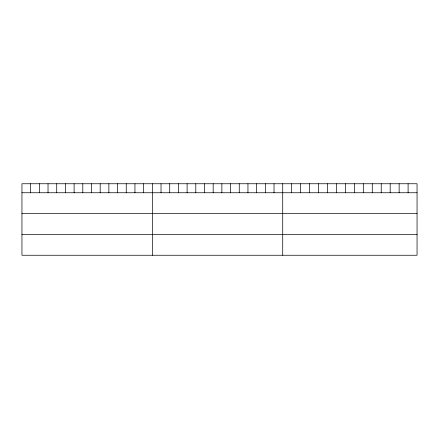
<?xml version="1.0" encoding="UTF-8"?>
<svg xmlns="http://www.w3.org/2000/svg" width="439" height="439" viewBox="0 0 439 439"><rect width="100%" height="100%" fill="white"/><g stroke="black" fill="none" stroke-linecap="round" stroke-linejoin="round"><path stroke-width="0.66" d="M417.05 192.743L417.05 255.251L21.95 255.251L21.95 183.749L417.05 183.749L417.05 192.743L21.95 192.743M21.95 213.37L417.05 213.37M21.95 234.624L417.05 234.624M408.094 183.749L408.094 192.743M399.139 183.749L399.139 192.743M390.183 183.749L390.183 192.743M381.228 183.749L381.228 192.743M372.272 183.749L372.272 192.743M363.316 183.749L363.316 192.743M354.361 183.749L354.361 192.743M345.405 183.749L345.405 192.743M336.45 183.749L336.45 192.743M327.494 183.749L327.494 192.743M318.538 183.749L318.538 192.743M309.583 183.749L309.583 192.743M300.627 183.749L300.627 192.743M291.672 183.749L291.672 192.743M282.716 183.749L282.716 255.251M274.024 183.749L274.024 192.743M265.332 183.749L265.332 192.743M256.639 183.749L256.639 192.743M247.947 183.749L247.947 192.743M239.255 183.749L239.255 192.743M230.563 183.749L230.563 192.743M221.871 183.749L221.871 192.743M213.178 183.749L213.178 192.743M204.486 183.749L204.486 192.743M195.794 183.749L195.794 192.743M187.102 183.749L187.102 192.743M178.41 183.749L178.41 192.743M169.717 183.749L169.717 192.743M161.025 183.749L161.025 192.743M152.333 183.749L152.333 255.251M143.641 183.749L143.641 192.743M134.949 183.749L134.949 192.743M126.256 183.749L126.256 192.743M117.564 183.749L117.564 192.743M108.872 183.749L108.872 192.743M100.18 183.749L100.18 192.743M91.488 183.749L91.488 192.743M82.795 183.749L82.795 192.743M74.103 183.749L74.103 192.743M65.411 183.749L65.411 192.743M56.719 183.749L56.719 192.743M48.027 183.749L48.027 192.743M39.334 183.749L39.334 192.743M30.642 183.749L30.642 192.743"/></g></svg>
